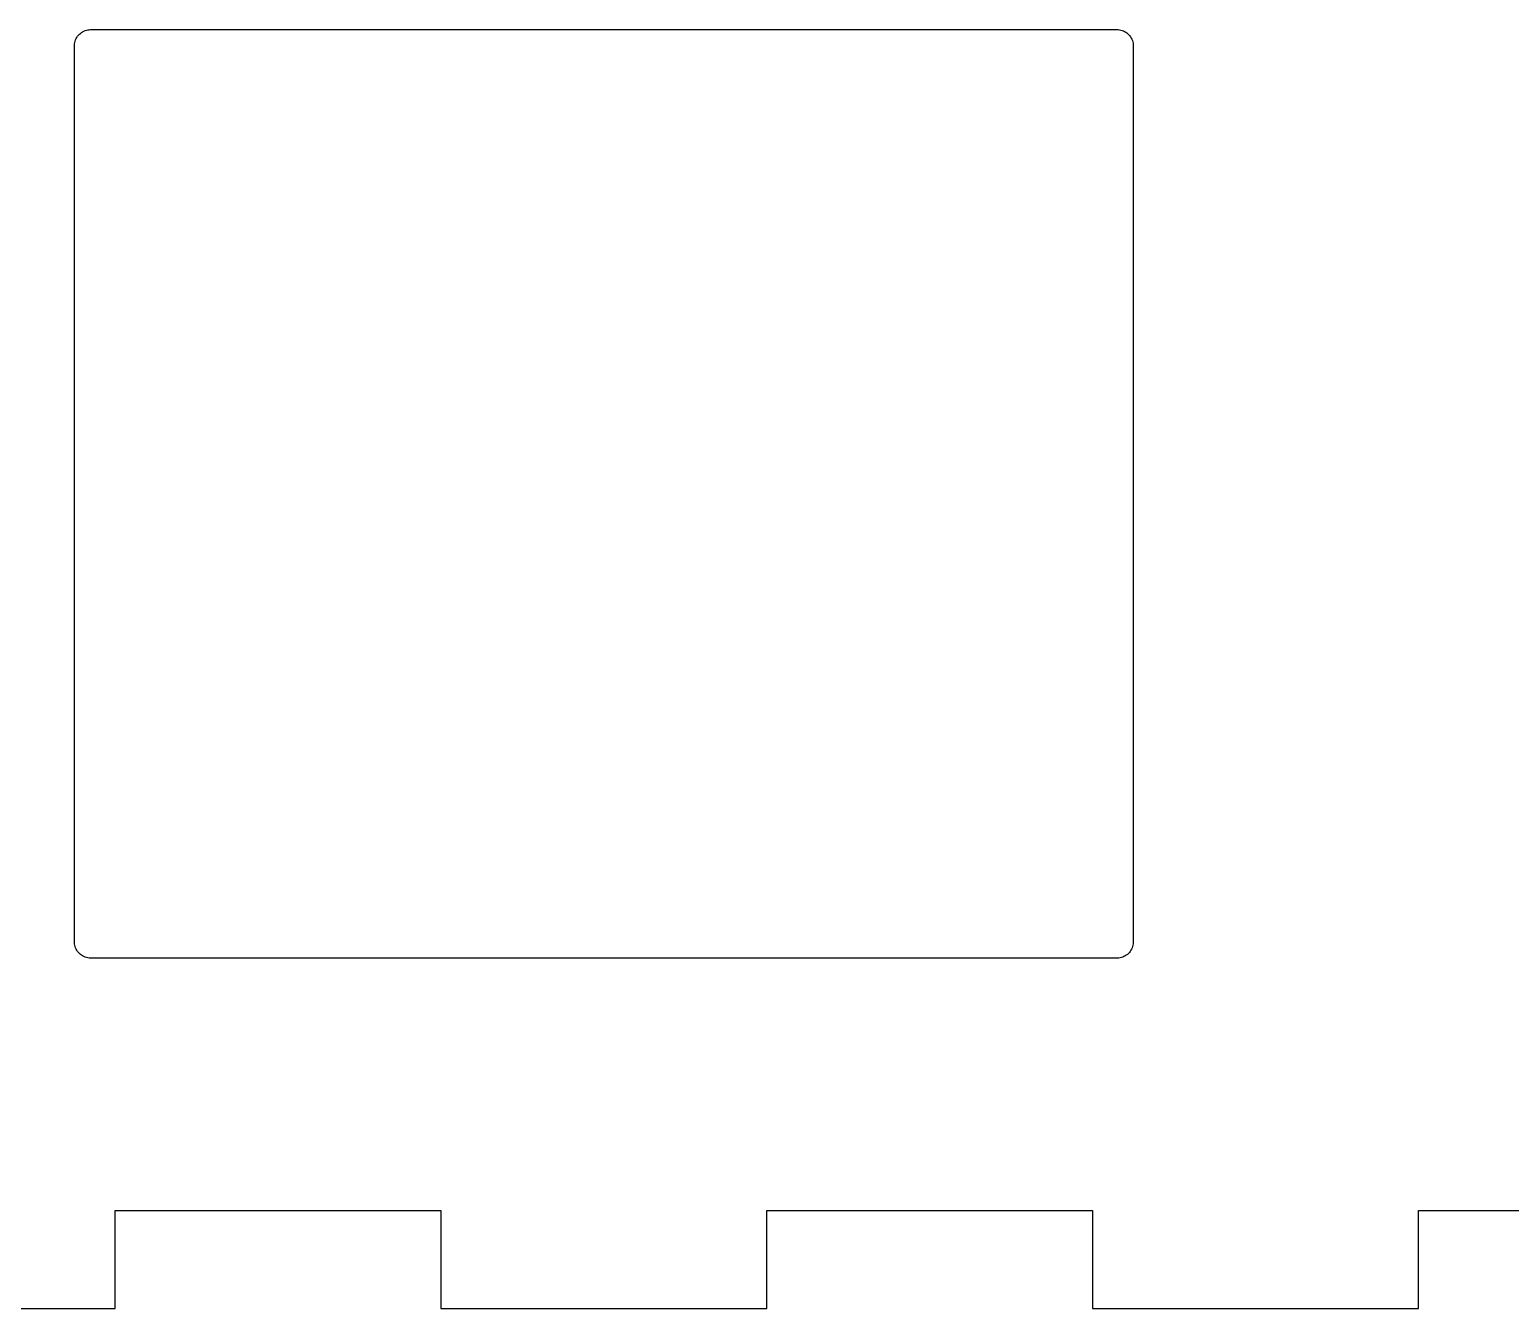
# Model space of a CAD drawing. Header units: metres. Extents: x 0 to 300, y -102 to 286.
# Drawn here: x 114.7 to 205.6, y -102 to -23.5 of the extents above; entities that cross this region are included whole.
import ezdxf

# ---------------------------------------------------------------- set-up
doc = ezdxf.new("R2010")
doc.units = ezdxf.units.M

msp = doc.modelspace()

# ---------------------------------------------------------------- linework, layer by layer
for p, q in [((117.929, -23.6789), (118, -23.634)), ((118, -23.634), (118.074, -23.5952)), ((118.074, -23.5952), (118.151, -23.5627)), ((118.151, -23.5627), (118.231, -23.5368)), ((118.231, -23.5368), (118.313, -23.5177)), ((118.313, -23.5177), (118.395, -23.5055)), ((118.395, -23.5055), (118.479, -23.5002)), ((118.479, -23.5002), (181.521, -23.5002)), ((181.521, -23.5002), (181.563, -23.502)), ((181.563, -23.502), (181.646, -23.5107)), ((181.646, -23.5107), (181.728, -23.5264)), ((181.728, -23.5264), (181.809, -23.549)), ((181.809, -23.549), (181.888, -23.5781)), ((181.888, -23.5781), (181.963, -23.6138)), ((181.963, -23.6138), (182.036, -23.6557)), ((117.501, -24.4581), (117.508, -24.3747)), ((117.501, -79.5419), (117.501, -24.4581)), ((117.508, -24.3747), (117.522, -24.2921)), ((117.522, -24.2921), (117.543, -24.211)), ((117.543, -24.211), (117.57, -24.1319)), ((117.57, -24.1319), (117.604, -24.0554)), ((117.604, -24.0554), (117.645, -23.982)), ((117.645, -23.982), (117.691, -23.9122)), ((117.691, -23.9122), (117.743, -23.8466)), ((117.743, -23.8466), (117.8, -23.7855)), ((117.8, -23.7855), (117.863, -23.7295)), ((117.863, -23.7295), (117.929, -23.6789)), ((182.036, -23.6557), (182.105, -23.7035)), ((182.105, -23.7035), (182.169, -23.7569)), ((182.169, -23.7569), (182.229, -23.8155)), ((182.229, -23.8155), (182.284, -23.8789)), ((182.284, -23.8789), (182.333, -23.9466)), ((182.333, -23.9466), (182.376, -24.0182)), ((182.376, -24.0182), (182.414, -24.0933)), ((182.414, -24.0933), (182.444, -24.1711)), ((182.444, -24.1711), (182.469, -24.2513)), ((182.469, -24.2513), (182.486, -24.3332)), ((182.486, -24.3332), (182.496, -24.4163)), ((182.496, -24.4163), (182.499, -24.4581)), ((182.499, -24.4581), (182.499, -79.5419)), ((117.508, -79.6253), (117.501, -79.5419)), ((117.522, -79.7079), (117.508, -79.6253)), ((117.543, -79.789), (117.522, -79.7079)), ((117.57, -79.8681), (117.543, -79.789)), ((117.604, -79.9446), (117.57, -79.8681)), ((117.645, -80.018), (117.604, -79.9446)), ((182.396, -79.9446), (182.355, -80.018)), ((182.43, -79.8681), (182.396, -79.9446)), ((182.457, -79.789), (182.43, -79.8681)), ((182.478, -79.7079), (182.457, -79.789)), ((182.492, -79.6253), (182.478, -79.7079)), ((182.499, -79.5419), (182.492, -79.6253)), ((117.691, -80.0878), (117.645, -80.018)), ((117.743, -80.1534), (117.691, -80.0878)), ((117.8, -80.2145), (117.743, -80.1534)), ((117.863, -80.2705), (117.8, -80.2145)), ((117.929, -80.3211), (117.863, -80.2705)), ((118, -80.366), (117.929, -80.3211)), ((118.074, -80.4048), (118, -80.366)), ((118.151, -80.4373), (118.074, -80.4048)), ((118.231, -80.4632), (118.151, -80.4373)), ((118.313, -80.4823), (118.231, -80.4632)), ((118.395, -80.4945), (118.313, -80.4823)), ((118.479, -80.4998), (118.395, -80.4945)), ((181.521, -80.4998), (118.479, -80.4998)), ((181.605, -80.4945), (181.521, -80.4998)), ((181.687, -80.4823), (181.605, -80.4945)), ((181.769, -80.4632), (181.687, -80.4823)), ((181.849, -80.4373), (181.769, -80.4632)), ((181.926, -80.4048), (181.849, -80.4373)), ((182, -80.366), (181.926, -80.4048)), ((182.071, -80.3211), (182, -80.366)), ((182.137, -80.2705), (182.071, -80.3211)), ((182.2, -80.2145), (182.137, -80.2705)), ((182.257, -80.1534), (182.2, -80.2145)), ((182.309, -80.0878), (182.257, -80.1534)), ((182.355, -80.018), (182.309, -80.0878)), ((120, -102), (120, -96)), ((120, -96), (140, -96)), ((140, -96), (140, -102)), ((160, -102), (160, -96)), ((160, -96), (180, -96)), ((180, -96), (180, -102)), ((200, -102), (200, -96)), ((200, -96), (220, -96)), ((100, -102), (120, -102)), ((140, -102), (160, -102)), ((180, -102), (200, -102))]:
    msp.add_line(p, q)

doc.saveas('drawing.dxf')
